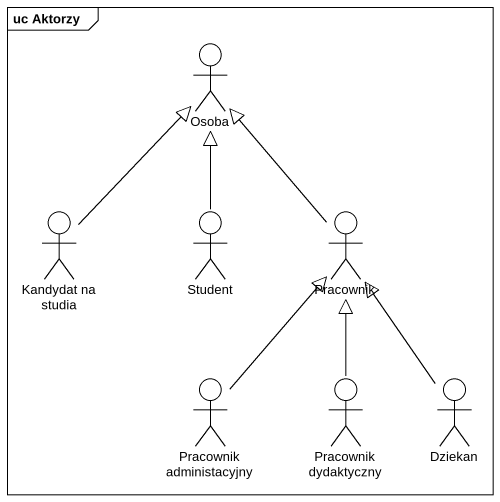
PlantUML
@startuml
mainframe uc Aktorzy
actor Osoba
actor "Kandydat na studia" as Kandydat_na_studia
actor Student
actor Pracownik
actor "Pracownik administacyjny" as Pracownik_administacyjny
actor "Pracownik dydaktyczny" as Pracownik_dydaktyczny
actor Dziekan
Kandydat_na_studia -up-|> Osoba
Student -up-|> Osoba
Pracownik -up-|> Osoba
Pracownik_administacyjny -up-|> Pracownik
Pracownik_dydaktyczny -up-|> Pracownik
Dziekan -up-|> Pracownik
@enduml
